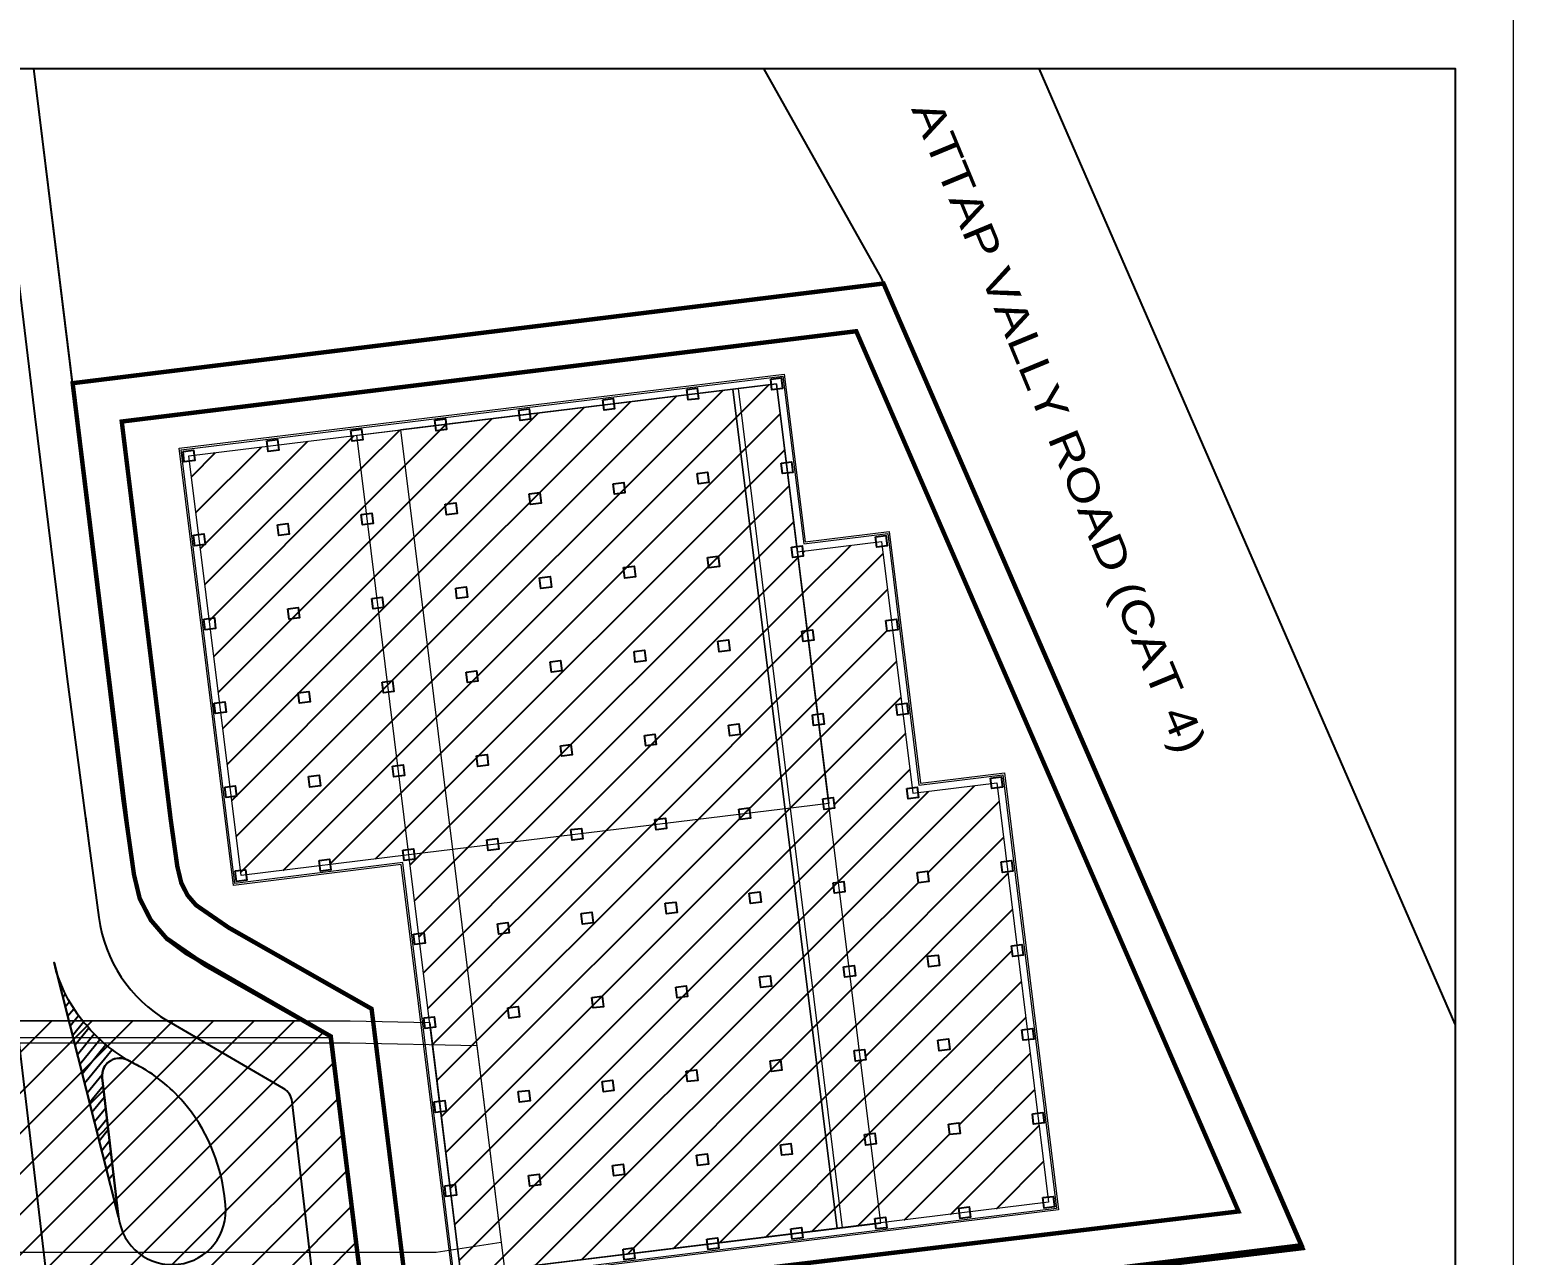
# Model space of a CAD drawing. Extents: x -15449 to 568150, y -1239737 to 53667.
# Drawn here: x 15373.8 to 15431.5, y 7581.3 to 7628.9 of the extents above; entities that cross this region are included whole.
import ezdxf

# ---------------------------------------------------------------- set-up
doc = ezdxf.new("R2010")
doc.units = 0
doc.header["$LTSCALE"] = 8
doc.linetypes.add('X-F10A-LAY-S0-00-ASITE-002$0$HIDDEN', pattern=[0.375, 0.25, -0.125])
doc.layers.get('0').update_dxf_attribs({"color": 1, "linetype": 'CONTINUOUS'})
doc.layers.add('A-REV-5', color=7, linetype='CONTINUOUS', true_color=0xff2300)
for name, color, linetype in [('boundary line', 1, 'CONTINUOUS'), ('eric - building setback', 5, 'CONTINUOUS'), ('KEY PLANE', 8, 'CONTINUOUS')]:
    doc.layers.add(name, color=color, linetype=linetype)
doc.layers.add('G-ANNO-TTLB', color=7, linetype='CONTINUOUS', lineweight=9)
doc.layers.add('Title Blocks', color=255, linetype='CONTINUOUS', lineweight=9)
doc.styles.add('X-F10A-LAY-S0-00-ASITE-001_EXTG_ROOF$0$X_SITE PLAN$0$X-IMFT-LAY-S0-00-AARCH-015-SITE2$0$X-IMFT-LAY-S0-00-AARCH-PHASE1R$0$X-IMFT-LAY-S0-00-AARCH-001$0$SITE', font='romand.shx')
pattern_1 = [(44.999975, (-22981930.2, -2451526), (-2295.5562, 2295.5582), [])]

# ---------------------------------------------------------------- blocks, each defined once
blk = doc.blocks.new('key plane')
at = {"layer": 'A-REV-5'}
h = blk.add_hatch(dxfattribs=at)
h.set_pattern_fill('ANSI31', color=256, scale=1022.490742, angle=-0.00002)
h.set_pattern_definition(pattern_1)
h.paths.add_polyline_path([(156038, -41631), (203684, -35812), (209597, -83446), (161951, -89266)])
h = blk.add_hatch(dxfattribs=at)
h.set_pattern_fill('ANSI31', color=256, scale=1022.490742, angle=-0.00002)
h.set_pattern_definition(pattern_1)
h.paths.add_polyline_path([(136985, -43998), (156038, -41633), (161951, -89266), (152424, -90449), (142897, -91632)])
h = blk.add_hatch(dxfattribs=at)
h.set_pattern_fill('ANSI31', color=256, scale=1022.490742, angle=-0.00002)
h.set_pattern_definition(pattern_1)
h.paths.add_polyline_path([(229924, -91201), (229312, -91277), (229164, -90086), (229777, -90010), (228746, -81674), (228129, -81750), (228056, -81165), (219720, -82199), (219793, -82785), (218602, -82933), (218454, -81742), (219072, -81665), (218037, -73329), (217420, -73406), (217272, -72215), (217889, -72139), (216854, -63803), (216237, -63879), (216089, -62688), (216707, -62612), (215672, -54276), (215055, -54352), (214982, -53766), (206646, -54801), (206719, -55387), (206123, -55461), (207158, -63797), (207753, -63723), (207901, -64914), (207306, -64988), (208340, -73324), (208936, -73250), (209084, -74441), (208488, -74515), (209523, -82851), (210118, -82777), (210266, -83968), (209671, -84042), (210705, -92378), (211301, -92304), (211449, -93495), (210853, -93568), (211888, -101904), (212484, -101831), (212631, -103021), (212036, -103095), (213071, -111431), (213666, -111357), (213814, -112548), (213218, -112622), (214253, -120958), (214849, -120884), (214997, -122075), (214401, -122149), (215436, -130485), (216031, -130411), (216103, -130988), (224440, -129964), (224367, -129376), (225558, -129229), (225631, -129818), (233969, -128793), (233894, -128194), (234489, -128120), (233458, -119784), (232859, -119858), (232712, -118667), (233311, -118593), (232280, -110256), (231677, -110331), (231529, -109140), (232133, -109065), (231102, -100729), (230494, -100804), (230346, -99613), (230955, -99538)])
h.paths.add_polyline_path([(220976, -92312), (219785, -92460), (219637, -91269), (220828, -91121)], flags=16)
h.paths.add_polyline_path([(222010, -100648), (222158, -101839), (220967, -101987), (220820, -100796)], flags=16)
h.paths.add_polyline_path([(223193, -110175), (223341, -111366), (222150, -111514), (222002, -110323)], flags=16)
h.paths.add_polyline_path([(224376, -119702), (224523, -120893), (223333, -121040), (223185, -119850)], flags=16)
h = blk.add_hatch(dxfattribs=at)
h.set_pattern_fill('ANSI31', color=256, scale=1022.490742, angle=-0.00002)
h.set_pattern_definition(pattern_1)
h.paths.add_polyline_path([(161951, -89266), (209585, -83353), (206072, -54868), (215510, -131081), (167865, -136910), (161951, -89266), (161951, -89266)])
h = blk.add_hatch(dxfattribs=at)
h.set_pattern_fill('ANSI31', color=256, scale=1022.490742, angle=-0.00002)
h.set_pattern_definition(pattern_1)
h.paths.add_polyline_path([(149975, -108110), (153063, -109865), (156410, -136903), (107279, -136910), (107238, -108110)])
at = {"linetype": 'X-F10A-LAY-S0-00-ASITE-002$0$HIDDEN', "ltscale": 5, "const_width": 500, "elevation": -113027}
blk.add_lwpolyline([(123788, -35738), (215823, -24423), (263268, -133596), (157602, -146587), (153088, -109886), (136684, -100432), (134424, -98737), (132657, -96683), (131398, -94230), (130751, -91531), (129559, -83103)], close=True, dxfattribs=at)
at = {"elevation": -113027}
for points in [[(135869, -43131), (204552, -34702), (206940, -53757), (216468, -52574), (220016, -81155), (229543, -79972), (235679, -129591), (166996, -138029), (161082, -90386), (142028, -92751)], [(136092, -43305), (204379, -34925), (206767, -53980), (216294, -52797), (219842, -81378), (229369, -80195), (235456, -129417), (167170, -137806), (161256, -90163), (142202, -92528)], [(136985, -44001), (203684, -35816), (206072, -54872), (215599, -53690), (219147, -82270), (228674, -81088), (234564, -128720), (167865, -136914), (161951, -89271), (142897, -91636)], [(156038, -41631), (203684, -35812), (209597, -83446), (161951, -89266)], [(161011, -41025), (172817, -136296), (210555, -131679), (198731, -36418)], [(210555, -131679), (215509, -131072), (203684, -35813), (198731, -36418)], [(20879, -108110), (155279, -108110), (164316, -108320), (167864, -136901), (107279, -136910), (20879, -136910)], [(149975, -108110), (153063, -109865), (156410, -136903), (107279, -136910), (107238, -108110)], [(107238, -108111), (107279, -110013), (153093, -110013), (153063, -109864), (149977, -108111)], [(107279, -110602), (153155, -110613), (153063, -109864), (150008, -108111), (107279, -108111)], [(107279, -110611), (155250, -110613), (169670, -110902), (172443, -133277), (165032, -134400), (107279, -134411)], [(107279, -110613), (153156, -110613), (156103, -134402), (107279, -134413)]]:
    blk.add_lwpolyline(points, close=True, dxfattribs=at)
for points in [[(210555, -131679), (215509, -131072), (203684, -35813), (198731, -36418)], [(211132, -131608), (215510, -131082), (203684, -35813), (199326, -36345)]]:
    blk.add_lwpolyline(points, close=True)
at = {"layer": 'boundary line'}
blk.add_lwpolyline([(0, 0), (280702, 0), (280702, -206005), (0, -206005)], close=True, dxfattribs=at)
at = {"layer": 'boundary line', "const_width": 500, "elevation": -113027}
blk.add_lwpolyline([(123788, -35738), (215823, -24423), (263376, -133925), (157602, -146587), (153063, -109864), (138817, -101769), (134424, -98737), (132657, -96683), (131398, -94230), (130751, -91531), (129962, -85953)], close=True, dxfattribs=at)
at = {"layer": 'eric - building setback', "const_width": 500, "elevation": -113027}
blk.add_lwpolyline([(129361, -40090), (212725, -29841), (256115, -129758), (161953, -141031), (157717, -106758), (141477, -97529), (137794, -94988), (136835, -93873), (136121, -92481), (135668, -90595), (134919, -85298)], close=True, dxfattribs=at)
at = {"layer": 'KEY PLANE'}
for p, q in [((130651, -91558, -113027), (119395, 0, -113027)), ((202205, 0), (215517, -23738, -113027)), ((215517, -23738, -113027), (225186, -45986, -113027)), ((225186, -45986, -113027), (225182, -45963, -113027)), ((225182, -45963, -113027), (236478, -71963, -113027)), ((236478, -71963, -113027), (243569, -88285, -113027)), ((125242, -84958, -113027), (125680, -88251, -113027)), ((125680, -88251, -113027), (126762, -96401, -113027)), ((243569, -88285, -113027), (247725, -97844, -113027)), ((131065, -93261, -113027), (130651, -91558, -113027)), ((131310, -94267, -113027), (131065, -93261, -113027)), ((132577, -96751, -113027), (131310, -94267, -113027)), ((134382, -98875, -113027), (132577, -96751, -113027)), ((135231, -99498, -113027), (134382, -98875, -113027)), ((247725, -97844, -113027), (248283, -99127, -113027)), ((136629, -100525, -113027), (135231, -99498, -113027)), ((138817, -101769, -113027), (136629, -100525, -113027)), ((149102, -107613, -113027), (138817, -101769, -113027)), ((153063, -109864, -113027), (149102, -107613, -113027)), ((153123, -110348, -113027), (153063, -109864, -113027)), ((153266, -111514, -113027), (153123, -110348, -113027))]:
    blk.add_line(p, q, dxfattribs=at)
at = {"layer": 'KEY PLANE', "extrusion": (-0.005503, -0.025989, -0.999647)}
for p, q in [((121003, -138524, -113027), (110678, -50845, -113027)), ((152260, -147448, -113027), (148710, -117298, -113027))]:
    blk.add_line(p, q, dxfattribs=at)
at = {"layer": 'KEY PLANE', "extrusion": (0.005501, 0.025989, 0.999647)}
blk.add_line((129008, -130415, -113027), (121675, -101513, -113027), dxfattribs=at)
at = {"layer": 'KEY PLANE', "extrusion": (0.005503, 0.025989, 0.999647)}
for p, q in [((147732, -115805, -113027), (134555, -108112, -113027)), ((127145, -114584, -113027), (129009, -130413, -113027)), ((141125, -128989, -113027), (141008, -127996, -113027))]:
    blk.add_line(p, q, dxfattribs=at)
at = {"layer": 'KEY PLANE'}
for points, elevation in [([(114733, 0), (116469, -14311), (119513, -39508), (123166, -69328), (125680, -88251)], -113027), ([(122393, -104341), (122543, -104156)], -3703), ([(122669, -105428), (122962, -105067)], -3703), ([(122945, -106515), (123422, -105927)], -3703), ([(123220, -107602), (123921, -106741)], -3703), ([(123496, -108690), (124455, -107511)], -3703), ([(123772, -109777), (125022, -108239)], -3703), ([(124048, -110864), (125617, -108934)], -3703), ([(124324, -111951), (126237, -109598)], -3703), ([(124600, -113039), (126886, -110227)], -3703), ([(124875, -114126), (127568, -110814)], -3703), ([(125151, -115213), (128267, -111382)], -3703), ([(125427, -116300), (127136, -114199)], -3703), ([(125703, -117388), (127249, -115487)], -3703), ([(125979, -118475), (127396, -116733)], -3703), ([(126255, -119562), (127543, -117978)], -3703), ([(126530, -120649), (127689, -119224)], -3703), ([(126806, -121737), (127836, -120470)], -3703), ([(127082, -122824), (127983, -121716)], -3703), ([(127358, -123911), (128130, -122962)], -3703), ([(127634, -124998), (128277, -124208)], -3703), ([(127910, -126086), (128423, -125454)], -3703), ([(128737, -129347), (128864, -129192)], -3703)]:
    blk.add_lwpolyline(points, dxfattribs=dict(at, elevation=elevation))
at = {"layer": 'KEY PLANE', "elevation": -113027, "flags": 128}
for points in [[(202205, 0), (202205, 0), (215525, -23735), (215823, -24423), (123788, -35738), (119395, 0)], [(280702, -81273), (280702, -108485), (233494, 0)]]:
    blk.add_lwpolyline(points, dxfattribs=at)
at = {"layer": 'KEY PLANE', "elevation": -113027}
for points in [[(203015, -35290), (204206, -35142), (204353, -36333), (203163, -36481)], [(193486, -36454), (194676, -36306), (194824, -37497), (193633, -37645)], [(174427, -38782), (175618, -38634), (175766, -39825), (174575, -39973)], [(183956, -37618), (185147, -37470), (185295, -38661), (184104, -38809)], [(164898, -39946), (166089, -39798), (166237, -40989), (165046, -41137)], [(155369, -41110), (156560, -40962), (156708, -42153), (155517, -42301)], [(136315, -43475), (137506, -43327), (137654, -44518), (136463, -44666)], [(145842, -42293), (147033, -42145), (147181, -43336), (145990, -43483)], [(204197, -44817), (205388, -44669), (205536, -45860), (204345, -46008)], [(185139, -47145), (186330, -46997), (186478, -48188), (185287, -48336)], [(194668, -45981), (195859, -45833), (196007, -47024), (194816, -47172)], [(175610, -48309), (176801, -48161), (176949, -49352), (175758, -49500)], [(156551, -50637), (157742, -50489), (157890, -51680), (156699, -51828)], [(166081, -49473), (167272, -49325), (167419, -50516), (166228, -50664)], [(147025, -51819), (148215, -51672), (148363, -52862), (147172, -53010)], [(137498, -53002), (138689, -52854), (138836, -54045), (137646, -54193)], [(214907, -53161), (216098, -53014), (216245, -54204), (215055, -54352)], [(195851, -55508), (197042, -55360), (197189, -56551), (195999, -56699)], [(205380, -54344), (206571, -54196), (206719, -55387), (205528, -55535)], [(186322, -56672), (187512, -56524), (187660, -57715), (186469, -57863)], [(167263, -59000), (168454, -58852), (168602, -60043), (167411, -60191)], [(176792, -57836), (177983, -57688), (178131, -58879), (176940, -59027)], [(157734, -60164), (158925, -60016), (159073, -61207), (157882, -61355)], [(148207, -61346), (149398, -61198), (149546, -62389), (148355, -62537)], [(138680, -62529), (139871, -62381), (140019, -63572), (138828, -63720)], [(206562, -63871), (207753, -63723), (207901, -64914), (206710, -65062)], [(216089, -62688), (217280, -62540), (217428, -63731), (216237, -63879)], [(197033, -65035), (198224, -64887), (198372, -66078), (197181, -66226)], [(177975, -67363), (179166, -67215), (179314, -68406), (178123, -68554)], [(187504, -66199), (188695, -66051), (188843, -67242), (187652, -67390)], [(168446, -68527), (169637, -68379), (169784, -69570), (168594, -69718)], [(149390, -70873), (150581, -70725), (150728, -71916), (149538, -72064)], [(158917, -69691), (160107, -69543), (160255, -70734), (159064, -70881)], [(139863, -72056), (141054, -71908), (141202, -73099), (140011, -73247)], [(217272, -72215), (218463, -72067), (218611, -73258), (217420, -73406)], [(207745, -73398), (208936, -73250), (209084, -74441), (207893, -74589)], [(188687, -75726), (189878, -75578), (190025, -76769), (188835, -76916)], [(198216, -74562), (199407, -74414), (199555, -75605), (198364, -75753)], [(179158, -76890), (180348, -76742), (180496, -77933), (179305, -78080)], [(160099, -79217), (161290, -79070), (161438, -80261), (160247, -80408)], [(169628, -78054), (170819, -77906), (170967, -79097), (169776, -79244)], [(150572, -80400), (151763, -80252), (151911, -81443), (150720, -81591)], [(227981, -80559), (229172, -80412), (229320, -81603), (228129, -81750)], [(141045, -81583), (142236, -81435), (142384, -82626), (141193, -82773)], [(218454, -81742), (219645, -81594), (219793, -82785), (218602, -82933)], [(199398, -84089), (200589, -83941), (200737, -85132), (199546, -85279)], [(208928, -82925), (210118, -82777), (210266, -83968), (209075, -84115)], [(189869, -85253), (191060, -85105), (191208, -86296), (190017, -86443)], [(170811, -87580), (172002, -87433), (172150, -88623), (170959, -88771)], [(180340, -86416), (181531, -86269), (181679, -87460), (180488, -87607)], [(161282, -88744), (162473, -88597), (162620, -89787), (161430, -89935)], [(151755, -89927), (152946, -89779), (153094, -90970), (151903, -91118)], [(229164, -90086), (230355, -89939), (230503, -91129), (229312, -91277)], [(142228, -91109), (143419, -90962), (143567, -92153), (142376, -92300)], [(210110, -92451), (211301, -92304), (211449, -93495), (210258, -93642)], [(219637, -91269), (220828, -91121), (220976, -92312), (219785, -92460)], [(200581, -93615), (201772, -93468), (201920, -94658), (200729, -94806)], [(181523, -95943), (182714, -95796), (182861, -96986), (181670, -97134)], [(191052, -94779), (192243, -94632), (192391, -95822), (191200, -95970)], [(171993, -97107), (173184, -96959), (173332, -98150), (172141, -98298)], [(162464, -98271), (163655, -98123), (163803, -99314), (162612, -99462)], [(220820, -100796), (222010, -100648), (222158, -101839), (220967, -101987)], [(230346, -99613), (231537, -99465), (231685, -100656), (230494, -100804)], [(211293, -101978), (212484, -101831), (212631, -103021), (211441, -103169)], [(192234, -104306), (193425, -104158), (193573, -105349), (192382, -105497)], [(201764, -103142), (202954, -102995), (203102, -104185), (201911, -104333)], [(182705, -105470), (183896, -105322), (184044, -106513), (182853, -106661)], [(163647, -107798), (164838, -107650), (164986, -108841), (163795, -108989)], [(173176, -106634), (174367, -106486), (174515, -107677), (173324, -107825)], [(231529, -109140), (232720, -108992), (232868, -110183), (231677, -110331)], [(222002, -110323), (223193, -110175), (223341, -111366), (222150, -111514)], [(202946, -112669), (204137, -112521), (204285, -113712), (203094, -113860)], [(212475, -111505), (213666, -111357), (213814, -112548), (212623, -112696)], [(193417, -113833), (194608, -113685), (194756, -114876), (193565, -115024)], [(174359, -116161), (175549, -116013), (175697, -117204), (174506, -117352)], [(183888, -114997), (185079, -114849), (185226, -116040), (184036, -116188)], [(164829, -117325), (166020, -117177), (166168, -118368), (164977, -118516)], [(232712, -118667), (233902, -118519), (234050, -119710), (232859, -119858)], [(213658, -121032), (214849, -120884), (214997, -122075), (213806, -122223)], [(223185, -119850), (224376, -119702), (224523, -120893), (223333, -121040)], [(204129, -122196), (205320, -122048), (205467, -123239), (204277, -123387)], [(185070, -124524), (186261, -124376), (186409, -125567), (185218, -125715)], [(194600, -123360), (195790, -123212), (195938, -124403), (194747, -124551)], [(175541, -125688), (176732, -125540), (176880, -126731), (175689, -126879)], [(166012, -126852), (167203, -126704), (167351, -127895), (166160, -128043)], [(224367, -129376), (225558, -129229), (225706, -130420), (224515, -130567)], [(233894, -128194), (235085, -128046), (235233, -129237), (234042, -129385)], [(214840, -130559), (216031, -130411), (216179, -131602), (214988, -131750)], [(195782, -132887), (196973, -132739), (197121, -133930), (195930, -134078)], [(205311, -131723), (206502, -131575), (206650, -132766), (205459, -132914)], [(186253, -134051), (187444, -133903), (187592, -135094), (186401, -135242)]]:
    blk.add_lwpolyline(points, close=True, dxfattribs=at)
at = {"layer": 'KEY PLANE', "elevation": -3951}
blk.add_lwpolyline([(130341, -112741, -0.0902825), (125279, -108543, -0.120832), (121675, -101513), (129008, -130415), (127143, -114586, -0.6560283), (130341, -112741, -6.4851651)], format="xyb", dxfattribs=at)
at = {"layer": 'KEY PLANE'}
blk.add_arc((142623, -94294, -113027), 16000, 187.56545, 239.72027, dxfattribs=at)
at = {"layer": 'KEY PLANE', "extrusion": (0.005503, 0.025989, 0.999647)}
for centre, major_axis, start_param, end_param in [((129131, -114351, -262516), (-1676, -1090, 38), 3.6130369, 5.823576), ((137987, -98982, -262964), (-13196, -8581, 296), 0.4714443, 0.5342663), ((122665, -129031, -262099), (-17872, -2137, 154), 3.7304243, 4.1116434), ((146724, -117531, -262530), (-1676, -1090, 38), 2.6819832, 3.607084), ((121146, -130331, -262056), (-19857, -2383, 171), 3.1391681, 3.7300145), ((135067, -129701, -262149), (-6056, -726, 52), -0.0023376, 3.139255)]:
    blk.add_ellipse(centre, major_axis=major_axis, ratio=1, start_param=start_param, end_param=end_param, dxfattribs=at)
at = {"layer": 'KEY PLANE', "insert": (222169, -3258, -113027), "char_height": 3500, "width": 123754.2, "attachment_point": 1, "rotation": 292.47608, "style": 'X-F10A-LAY-S0-00-ASITE-001_EXTG_ROOF$0$X_SITE PLAN$0$X-IMFT-LAY-S0-00-AARCH-015-SITE2$0$X-IMFT-LAY-S0-00-AARCH-PHASE1R$0$X-IMFT-LAY-S0-00-AARCH-001$0$SITE'}
blk.add_mtext('{\\fArial|b0|i0|c0|p34;\\W1.2;ATTAP VALLY ROAD (CAT 4)}', dxfattribs=at)

msp = doc.modelspace()

# ---------------------------------------------------------------- linework, layer by layer
at = {"layer": 'G-ANNO-TTLB'}
msp.add_line((15431.4515, 7833.4189), (15431.4515, 7259.4189), dxfattribs=at)

# ---------------------------------------------------------------- block references
at = {"layer": 'Title Blocks', "xscale": 0.0003423013878597064, "yscale": 0.0003423013878597064, "zscale": 0.0003423013878597064}
msp.add_blockref('key plane', (15333.1067, 7627.4397), dxfattribs=at)

doc.saveas('drawing.dxf')
